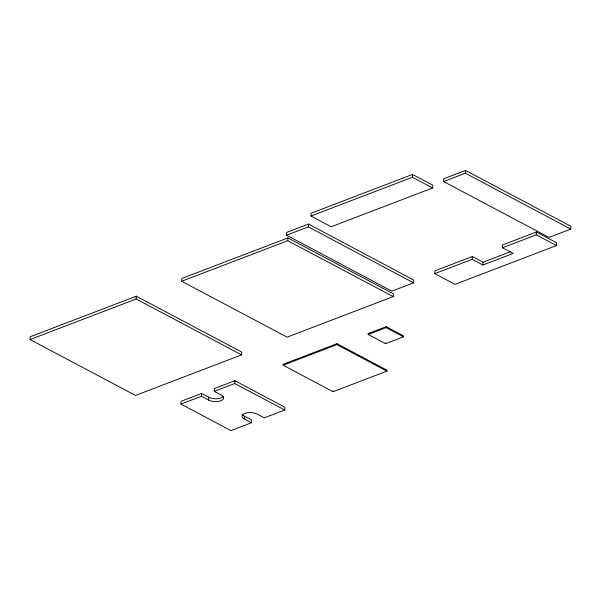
<?xml version="1.0" encoding="UTF-8"?>
<svg xmlns="http://www.w3.org/2000/svg" width="601" height="601" viewBox="0 0 601 601"><rect width="100%" height="100%" fill="white"/><g stroke="black" fill="none" stroke-linecap="round" stroke-linejoin="round"><path stroke-width="0.9" d="M30.05 339.557L30.193 336.755L136.292 296.195L241.73 352.081L241.587 354.883L135.488 395.443L30.05 339.557L136.149 298.998L241.587 354.883M136.149 298.998L136.292 296.195M181.667 281.268L181.81 278.466L287.909 237.906L393.339 293.791L393.204 296.594L287.105 337.153L181.667 281.268L287.766 240.708L393.204 296.594M242.301 414.262A8.752 3.974 2.9 0 0 244.419 416.162L251.556 419.949L251.413 422.751L230.912 430.586L180.931 404.097L181.074 401.295L201.575 393.46L208.72 397.238A8.752 3.974 2.9 0 0 223.482 396.299M251.413 422.751L244.276 418.965A8.752 3.974 2.9 0 1 244.735 413.368A8.752 3.974 2.9 0 1 257.093 414.066L264.23 417.853L284.731 410.017L284.874 407.215L234.893 380.718L214.392 388.562L214.249 391.364L221.386 395.15A8.752 3.974 2.9 0 1 220.935 400.747A8.752 3.974 2.9 0 1 208.577 400.048L201.433 396.262L201.575 393.46M208.577 400.048L208.72 397.238M284.731 410.017L234.751 383.521L234.893 380.718M244.276 418.965L244.419 416.162M286.534 235.179L286.677 232.377L308.493 224.068L413.721 280.036L413.586 282.838L391.762 291.147L286.534 235.179L308.351 226.87L413.586 282.838M287.766 240.708L287.909 237.906M283.124 365.213L283.169 364.281L336.988 343.704L386.969 370.201L386.924 371.133L333.104 391.709L283.124 365.213L336.943 344.643L386.924 371.133M308.351 226.87L308.493 224.068M310.927 216.052L311.07 213.25L412.556 174.455L432.788 185.176L432.645 187.978L331.159 226.772L310.927 216.052L412.414 177.257L432.645 187.978M333.104 391.709L333.149 390.77M336.943 344.643L336.988 343.704M368.165 334.479L368.218 333.547L386.158 326.689L403.526 335.899L403.481 336.83L385.542 343.689L368.165 334.479L386.105 327.62L403.481 336.83M386.105 327.62L386.158 326.689M385.542 343.689L385.587 342.75M412.414 177.257L412.556 174.455M434.763 273.635L472.183 259.332L482.888 265.011L513.134 253.449L502.421 247.77L502.564 244.968L536.392 232.039L556.624 242.759L556.481 245.561L454.995 284.356L434.763 273.635L434.906 270.833L472.318 256.529L483.031 262.209L510.685 251.639M443.591 181.54L443.733 178.737L465.512 170.414L570.95 226.299L570.807 229.101L549.021 237.425L443.591 181.54L465.369 173.216L570.807 229.101M465.369 173.216L465.512 170.414M472.183 259.332L472.318 256.529M482.888 265.011L483.031 262.209M556.481 245.561L536.25 234.841L536.392 232.039M502.421 247.77L536.25 234.841M180.931 404.097L201.433 396.262M214.249 391.364L234.751 383.521"/></g></svg>
